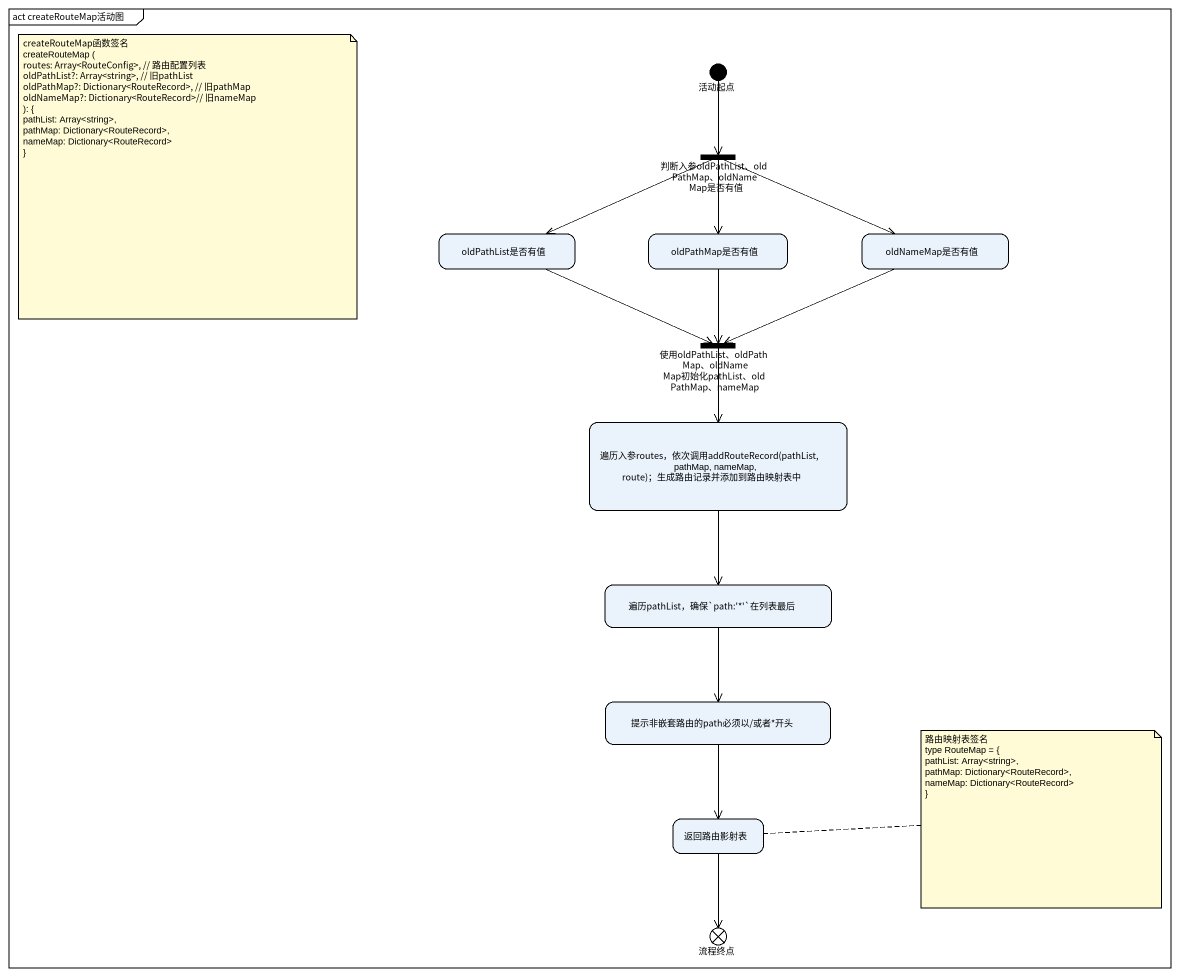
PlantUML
@startuml
mainframe act createRouteMap活动图
hide empty description
state 活动起点 <<start>>
state "判断入参oldPathList、oldPathMap、oldNameMap是否有值" as 判断入参oldPathList_oldPathMap <<fork>>
state oldPathList是否有值
state oldPathMap是否有值
state oldNameMap是否有值
state "使用oldPathList、oldPathMap、oldNameMap初始化pathList、oldPathMap、nameMap" as 使用oldPathList_oldPathMap <<join>>
state "遍历入参routes，依次调用addRouteRecord(pathList, pathMap, nameMap, route)；生成路由记录并添加到路由映射表中" as 遍历入参routes
state "遍历pathList，确保`path:'*'`在列表最后" as 遍历pathList_确保_path_在列表最后
state "提示非嵌套路由的path必须以/或者*开头" as 提示非嵌套路由的path必须以_或者_开头
state 返回路由影射表
state 流程终点 <<end>>
活动起点 --> 判断入参oldPathList_oldPathMap
判断入参oldPathList_oldPathMap -left-> oldPathList是否有值
判断入参oldPathList_oldPathMap --> oldPathMap是否有值
判断入参oldPathList_oldPathMap -right-> oldNameMap是否有值
oldPathList是否有值 -right-> 使用oldPathList_oldPathMap
oldPathMap是否有值 --> 使用oldPathList_oldPathMap
oldNameMap是否有值 -left-> 使用oldPathList_oldPathMap
使用oldPathList_oldPathMap --> 遍历入参routes
遍历入参routes --> 遍历pathList_确保_path_在列表最后
遍历pathList_确保_path_在列表最后 --> 提示非嵌套路由的path必须以_或者_开头
提示非嵌套路由的path必须以_或者_开头 --> 返回路由影射表
返回路由影射表 --> 流程终点
note as N1
  createRouteMap函数签名
  createRouteMap (
  routes: Array<RouteConfig>, // 路由配置列表
  oldPathList?: Array<string>, // 旧pathList
  oldPathMap?: Dictionary<RouteRecord>, // 旧pathMap
  oldNameMap?: Dictionary<RouteRecord>// 旧nameMap
  ): {
  pathList: Array<string>,
  pathMap: Dictionary<RouteRecord>,
  nameMap: Dictionary<RouteRecord>
  ~}
end note
note right of 返回路由影射表
  路由映射表签名
  type RouteMap = {
  pathList: Array<string>,
  pathMap: Dictionary<RouteRecord>,
  nameMap: Dictionary<RouteRecord>
  ~}
end note
@enduml
